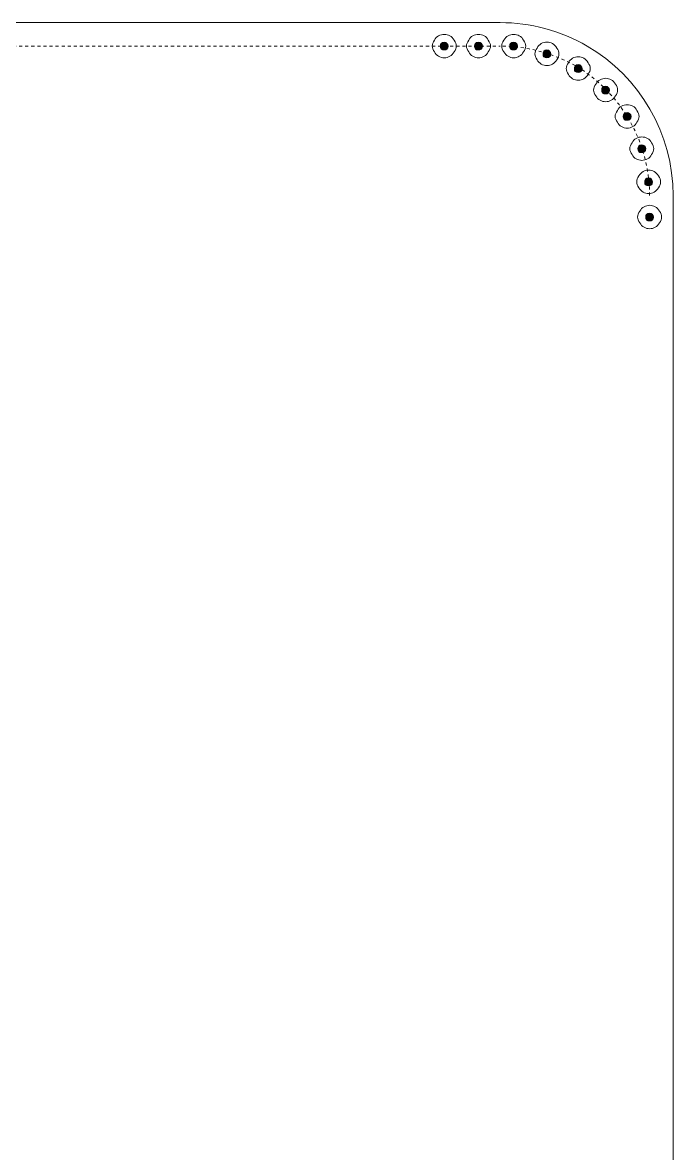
# Model space of a CAD drawing. Header units: millimetres. Extents: x 4 to 393, y -292 to -9.
# Drawn here: x 61.3 to 115.8, y -104 to -9.3 of the extents above; entities that cross this region are included whole.
import ezdxf

# ---------------------------------------------------------------- set-up
doc = ezdxf.new("R2010")
doc.units = ezdxf.units.MM
doc.header["$MEASUREMENT"] = 0
for name, pattern in [('AI-Linetype-19', [0.508, 0.254, -0.254]), ('AI-Linetype-20', [0.508, 0.254, -0.254]), ('AI-Linetype-23', [0.508, 0.254, -0.254]), ('AI-Linetype-24', [0.508, 0.254, -0.254])]:
    doc.linetypes.add(name, pattern=pattern)
doc.layers.add('レイヤー 1', color=7, linetype='Continuous', lineweight=0)

# ---------------------------------------------------------------- blocks, each defined once
blk = doc.blocks.new('Block_0')
at = {"layer": 'レイヤー 1', "true_color": 0x000000, "transparency": 33554687}
h = blk.add_hatch(color=18, dxfattribs=at)
edge = h.paths.add_edge_path()
edge.add_spline(control_points=[(96.599, -10.95), (96.354, -10.95), (96.272, -11.114), (96.272, -11.278), (96.272, -11.523), (96.354, -11.605), (96.599, -11.605), (96.763, -11.605), (96.926, -11.523), (96.926, -11.278), (96.926, -11.114), (96.763, -10.95), (96.599, -10.95)], knot_values=[0, 0, 0, 0, 1, 1, 1, 2, 2, 2, 3, 3, 3, 4, 4, 4, 4], degree=3, periodic=0)
edge.add_line((96.599, -10.95), (96.599, -10.95))
h = blk.add_hatch(color=18, dxfattribs=at)
edge = h.paths.add_edge_path()
edge.add_spline(control_points=[(99.463, -10.95), (99.217, -10.95), (99.135, -11.114), (99.135, -11.278), (99.135, -11.523), (99.217, -11.605), (99.463, -11.605), (99.626, -11.605), (99.79, -11.523), (99.79, -11.278), (99.79, -11.114), (99.626, -10.95), (99.463, -10.95)], knot_values=[0, 0, 0, 0, 1, 1, 1, 2, 2, 2, 3, 3, 3, 4, 4, 4, 4], degree=3, periodic=0)
edge.add_line((99.463, -10.95), (99.463, -10.95))
h = blk.add_hatch(color=18, dxfattribs=at)
edge = h.paths.add_edge_path()
edge.add_spline(control_points=[(102.408, -10.95), (102.163, -10.95), (102.081, -11.114), (102.081, -11.278), (102.081, -11.523), (102.163, -11.605), (102.408, -11.605), (102.572, -11.605), (102.735, -11.523), (102.735, -11.278), (102.735, -11.114), (102.572, -10.95), (102.408, -10.95)], knot_values=[0, 0, 0, 0, 1, 1, 1, 2, 2, 2, 3, 3, 3, 4, 4, 4, 4], degree=3, periodic=0)
edge.add_line((102.408, -10.95), (102.408, -10.95))
h = blk.add_hatch(color=18, dxfattribs=at)
edge = h.paths.add_edge_path()
edge.add_spline(control_points=[(105.19, -11.605), (104.945, -11.605), (104.863, -11.769), (104.863, -11.932), (104.863, -12.178), (104.945, -12.259), (105.19, -12.259), (105.354, -12.259), (105.517, -12.178), (105.517, -11.932), (105.517, -11.769), (105.354, -11.605), (105.19, -11.605)], knot_values=[0, 0, 0, 0, 1, 1, 1, 2, 2, 2, 3, 3, 3, 4, 4, 4, 4], degree=3, periodic=0)
edge.add_line((105.19, -11.605), (105.19, -11.605))
h = blk.add_hatch(color=18, dxfattribs=at)
edge = h.paths.add_edge_path()
edge.add_spline(control_points=[(107.808, -12.832), (107.563, -12.832), (107.481, -12.996), (107.481, -13.159), (107.481, -13.405), (107.563, -13.487), (107.808, -13.487), (107.972, -13.487), (108.136, -13.405), (108.136, -13.159), (108.136, -12.996), (107.972, -12.832), (107.808, -12.832)], knot_values=[0, 0, 0, 0, 1, 1, 1, 2, 2, 2, 3, 3, 3, 4, 4, 4, 4], degree=3, periodic=0)
edge.add_line((107.808, -12.832), (107.808, -12.832))
h = blk.add_hatch(color=18, dxfattribs=at)
edge = h.paths.add_edge_path()
edge.add_spline(control_points=[(110.099, -14.632), (109.854, -14.632), (109.772, -14.796), (109.772, -14.959), (109.772, -15.205), (109.854, -15.287), (110.099, -15.287), (110.263, -15.287), (110.426, -15.205), (110.426, -14.959), (110.426, -14.796), (110.263, -14.632), (110.099, -14.632)], knot_values=[0, 0, 0, 0, 1, 1, 1, 2, 2, 2, 3, 3, 3, 4, 4, 4, 4], degree=3, periodic=0)
edge.add_line((110.099, -14.632), (110.099, -14.632))
h = blk.add_hatch(color=18, dxfattribs=at)
edge = h.paths.add_edge_path()
edge.add_spline(control_points=[(111.899, -16.841), (111.654, -16.841), (111.572, -17.005), (111.572, -17.169), (111.572, -17.414), (111.654, -17.496), (111.899, -17.496), (112.063, -17.496), (112.226, -17.414), (112.226, -17.169), (112.226, -17.005), (112.063, -16.841), (111.899, -16.841)], knot_values=[0, 0, 0, 0, 1, 1, 1, 2, 2, 2, 3, 3, 3, 4, 4, 4, 4], degree=3, periodic=0)
edge.add_line((111.899, -16.841), (111.899, -16.841))
h = blk.add_hatch(color=18, dxfattribs=at)
edge = h.paths.add_edge_path()
edge.add_spline(control_points=[(113.126, -19.541), (112.881, -19.541), (112.799, -19.705), (112.799, -19.868), (112.799, -20.114), (112.881, -20.196), (113.126, -20.196), (113.29, -20.196), (113.454, -20.114), (113.454, -19.868), (113.454, -19.705), (113.29, -19.541), (113.126, -19.541)], knot_values=[0, 0, 0, 0, 1, 1, 1, 2, 2, 2, 3, 3, 3, 4, 4, 4, 4], degree=3, periodic=0)
edge.add_line((113.126, -19.541), (113.126, -19.541))
h = blk.add_hatch(color=18, dxfattribs=at)
edge = h.paths.add_edge_path()
edge.add_spline(control_points=[(113.699, -22.323), (113.454, -22.323), (113.372, -22.487), (113.372, -22.65), (113.372, -22.896), (113.454, -22.978), (113.699, -22.978), (113.863, -22.978), (114.026, -22.896), (114.026, -22.65), (114.026, -22.487), (113.863, -22.323), (113.699, -22.323)], knot_values=[0, 0, 0, 0, 1, 1, 1, 2, 2, 2, 3, 3, 3, 4, 4, 4, 4], degree=3, periodic=0)
edge.add_line((113.699, -22.323), (113.699, -22.323))
h = blk.add_hatch(color=18, dxfattribs=at)
edge = h.paths.add_edge_path()
edge.add_spline(control_points=[(113.781, -25.268), (113.536, -25.268), (113.454, -25.432), (113.454, -25.596), (113.454, -25.841), (113.536, -25.923), (113.781, -25.923), (113.945, -25.923), (114.108, -25.841), (114.108, -25.596), (114.108, -25.432), (113.945, -25.268), (113.781, -25.268)], knot_values=[0, 0, 0, 0, 1, 1, 1, 2, 2, 2, 3, 3, 3, 4, 4, 4, 4], degree=3, periodic=0)
edge.add_line((113.781, -25.268), (113.781, -25.268))
at = {"layer": 'レイヤー 1', "color": 18, "lineweight": 9, "true_color": 0x000000}
blk.add_line((101.263, -9.314), (43.253, -9.314), dxfattribs=at)
at = {"layer": 'レイヤー 1', "color": 8, "linetype": 'AI-Linetype-24', "lineweight": 9, "true_color": 0x808080}
blk.add_line((43.253, -11.278), (101.263, -11.278), dxfattribs=at)
at = {"layer": 'レイヤー 1', "color": 8, "linetype": 'AI-Linetype-23', "lineweight": 9, "true_color": 0x808080}
blk.add_lwpolyline([(113.781, -23.796)], dxfattribs=at)
at = {"layer": 'レイヤー 1', "color": 18, "lineweight": 9, "true_color": 0x000000}
for centre in [(99.463, -11.278), (113.781, -25.596)]:
    blk.add_circle(centre, 0.327, dxfattribs=at)
for points in [[(108.545, -11.278), (106.335, -9.969), (103.799, -9.314), (101.263, -9.314)], [(96.599, -10.296), (96.272, -10.296), (95.944, -10.459), (95.781, -10.787)], [(97.417, -10.787), (97.254, -10.459), (96.926, -10.296), (96.599, -10.296)], [(99.463, -10.296), (99.135, -10.296), (98.808, -10.459), (98.644, -10.787)], [(100.281, -10.787), (100.117, -10.459), (99.79, -10.296), (99.463, -10.296)], [(102.408, -10.296), (102.081, -10.296), (101.754, -10.459), (101.59, -10.787)], [(103.226, -10.787), (103.063, -10.459), (102.735, -10.296), (102.408, -10.296)], [(95.781, -10.787), (95.535, -11.114), (95.535, -11.441), (95.781, -11.769)], [(97.417, -11.769), (97.663, -11.441), (97.663, -11.114), (97.417, -10.787)], [(98.644, -10.787), (98.399, -11.114), (98.399, -11.441), (98.644, -11.769)], [(100.281, -11.769), (100.526, -11.441), (100.526, -11.114), (100.281, -10.787)], [(101.59, -10.787), (101.345, -11.114), (101.345, -11.441), (101.59, -11.769)], [(103.226, -11.769), (103.472, -11.441), (103.472, -11.114), (103.226, -10.787)], [(105.19, -10.95), (104.863, -10.95), (104.535, -11.114), (104.372, -11.441)], [(106.008, -11.441), (105.845, -11.114), (105.517, -10.95), (105.19, -10.95)], [(95.781, -11.769), (95.944, -12.096), (96.272, -12.259), (96.599, -12.259)], [(96.599, -12.259), (96.926, -12.259), (97.254, -12.096), (97.417, -11.769)], [(98.644, -11.769), (98.808, -12.096), (99.135, -12.259), (99.463, -12.259)], [(99.463, -12.259), (99.79, -12.259), (100.117, -12.096), (100.281, -11.769)], [(101.59, -11.769), (101.754, -12.096), (102.081, -12.259), (102.408, -12.259)], [(102.408, -12.259), (102.735, -12.259), (103.063, -12.096), (103.226, -11.769)], [(104.372, -11.441), (104.126, -11.769), (104.126, -12.096), (104.372, -12.423)], [(106.008, -12.423), (106.254, -12.096), (106.254, -11.769), (106.008, -11.441)], [(107.808, -12.178), (107.481, -12.178), (107.154, -12.341), (106.99, -12.669)], [(108.626, -12.669), (108.463, -12.341), (108.136, -12.178), (107.808, -12.178)], [(104.372, -12.423), (104.535, -12.75), (104.863, -12.914), (105.19, -12.914)], [(105.19, -12.914), (105.517, -12.914), (105.845, -12.75), (106.008, -12.423)], [(106.99, -12.669), (106.745, -12.996), (106.745, -13.323), (106.99, -13.65)], [(108.626, -13.65), (108.872, -13.323), (108.872, -12.996), (108.626, -12.669)], [(106.99, -13.65), (107.154, -13.978), (107.481, -14.141), (107.808, -14.141)], [(107.808, -14.141), (108.136, -14.141), (108.463, -13.978), (108.626, -13.65)], [(110.099, -13.978), (109.772, -13.978), (109.445, -14.141), (109.281, -14.469)], [(110.917, -14.469), (110.754, -14.141), (110.426, -13.978), (110.099, -13.978)], [(109.281, -14.469), (109.036, -14.796), (109.036, -15.123), (109.281, -15.45)], [(110.917, -15.45), (111.163, -15.123), (111.163, -14.796), (110.917, -14.469)], [(109.281, -15.45), (109.445, -15.778), (109.772, -15.941), (110.099, -15.941)], [(110.099, -15.941), (110.426, -15.941), (110.754, -15.778), (110.917, -15.45)], [(111.081, -16.678), (110.836, -17.005), (110.836, -17.332), (111.081, -17.659)], [(111.899, -16.187), (111.572, -16.187), (111.245, -16.35), (111.081, -16.678)], [(112.717, -16.678), (112.554, -16.35), (112.226, -16.187), (111.899, -16.187)], [(112.717, -17.659), (112.963, -17.332), (112.963, -17.005), (112.717, -16.678)], [(111.081, -17.659), (111.245, -17.987), (111.572, -18.15), (111.899, -18.15)], [(111.899, -18.15), (112.226, -18.15), (112.554, -17.987), (112.717, -17.659)], [(113.126, -18.887), (112.799, -18.887), (112.472, -19.05), (112.308, -19.378)], [(113.945, -19.378), (113.781, -19.05), (113.454, -18.887), (113.126, -18.887)], [(112.308, -19.378), (112.063, -19.705), (112.063, -20.032), (112.308, -20.359)], [(113.945, -20.359), (114.19, -20.032), (114.19, -19.705), (113.945, -19.378)], [(112.308, -20.359), (112.472, -20.687), (112.799, -20.85), (113.126, -20.85)], [(113.126, -20.85), (113.454, -20.85), (113.781, -20.687), (113.945, -20.359)], [(113.699, -21.668), (113.372, -21.668), (113.045, -21.832), (112.881, -22.159)], [(114.517, -22.159), (114.354, -21.832), (114.026, -21.668), (113.699, -21.668)], [(112.881, -22.159), (112.636, -22.487), (112.636, -22.814), (112.881, -23.141)], [(114.517, -23.141), (114.763, -22.814), (114.763, -22.487), (114.517, -22.159)], [(112.881, -23.141), (113.045, -23.468), (113.372, -23.632), (113.699, -23.632)], [(113.699, -23.632), (114.026, -23.632), (114.354, -23.468), (114.517, -23.141)], [(113.781, -24.614), (113.454, -24.614), (113.126, -24.778), (112.963, -25.105)], [(114.599, -25.105), (114.436, -24.778), (114.108, -24.614), (113.781, -24.614)], [(112.963, -25.105), (112.717, -25.432), (112.717, -25.759), (112.963, -26.087)], [(114.599, -26.087), (114.845, -25.759), (114.845, -25.432), (114.599, -25.105)], [(112.963, -26.087), (113.126, -26.414), (113.454, -26.578), (113.781, -26.578)], [(113.781, -26.578), (114.108, -26.578), (114.436, -26.414), (114.599, -26.087)]]:
    blk.add_open_spline(points, degree=3, dxfattribs=at)
at = {"layer": 'レイヤー 1'}
for points in [[(96.599, -10.95), (96.354, -10.95), (96.272, -11.114), (96.272, -11.278), (96.272, -11.523), (96.354, -11.605), (96.599, -11.605), (96.763, -11.605), (96.926, -11.523), (96.926, -11.278), (96.926, -11.114), (96.763, -10.95), (96.599, -10.95)], [(99.463, -10.95), (99.217, -10.95), (99.135, -11.114), (99.135, -11.278), (99.135, -11.523), (99.217, -11.605), (99.463, -11.605), (99.626, -11.605), (99.79, -11.523), (99.79, -11.278), (99.79, -11.114), (99.626, -10.95), (99.463, -10.95)], [(102.408, -10.95), (102.163, -10.95), (102.081, -11.114), (102.081, -11.278), (102.081, -11.523), (102.163, -11.605), (102.408, -11.605), (102.572, -11.605), (102.735, -11.523), (102.735, -11.278), (102.735, -11.114), (102.572, -10.95), (102.408, -10.95)], [(105.19, -11.605), (104.945, -11.605), (104.863, -11.769), (104.863, -11.932), (104.863, -12.178), (104.945, -12.259), (105.19, -12.259), (105.354, -12.259), (105.517, -12.178), (105.517, -11.932), (105.517, -11.769), (105.354, -11.605), (105.19, -11.605)], [(107.808, -12.832), (107.563, -12.832), (107.481, -12.996), (107.481, -13.159), (107.481, -13.405), (107.563, -13.487), (107.808, -13.487), (107.972, -13.487), (108.136, -13.405), (108.136, -13.159), (108.136, -12.996), (107.972, -12.832), (107.808, -12.832)], [(110.099, -14.632), (109.854, -14.632), (109.772, -14.796), (109.772, -14.959), (109.772, -15.205), (109.854, -15.287), (110.099, -15.287), (110.263, -15.287), (110.426, -15.205), (110.426, -14.959), (110.426, -14.796), (110.263, -14.632), (110.099, -14.632)], [(111.899, -16.841), (111.654, -16.841), (111.572, -17.005), (111.572, -17.169), (111.572, -17.414), (111.654, -17.496), (111.899, -17.496), (112.063, -17.496), (112.226, -17.414), (112.226, -17.169), (112.226, -17.005), (112.063, -16.841), (111.899, -16.841)], [(113.126, -19.541), (112.881, -19.541), (112.799, -19.705), (112.799, -19.868), (112.799, -20.114), (112.881, -20.196), (113.126, -20.196), (113.29, -20.196), (113.454, -20.114), (113.454, -19.868), (113.454, -19.705), (113.29, -19.541), (113.126, -19.541)], [(113.699, -22.323), (113.454, -22.323), (113.372, -22.487), (113.372, -22.65), (113.372, -22.896), (113.454, -22.978), (113.699, -22.978), (113.863, -22.978), (114.026, -22.896), (114.026, -22.65), (114.026, -22.487), (113.863, -22.323), (113.699, -22.323)], [(113.781, -25.268), (113.536, -25.268), (113.454, -25.432), (113.454, -25.596), (113.454, -25.841), (113.536, -25.923), (113.781, -25.923), (113.945, -25.923), (114.108, -25.841), (114.108, -25.596), (114.108, -25.432), (113.945, -25.268), (113.781, -25.268)]]:
    blk.add_open_spline(points, degree=3, knots=[0, 0, 0, 0, 1, 1, 1, 2, 2, 2, 3, 3, 3, 4, 4, 4, 4], dxfattribs=at)
at = {"layer": 'レイヤー 1', "color": 18, "lineweight": 9, "true_color": 0x000000}
for points, knots in [([(96.599, -10.95), (96.354, -10.95), (96.272, -11.114), (96.272, -11.278), (96.272, -11.523), (96.354, -11.605), (96.599, -11.605), (96.763, -11.605), (96.926, -11.523), (96.926, -11.278), (96.926, -11.114), (96.763, -10.95), (96.599, -10.95)], [0, 0, 0, 0, 1, 1, 1, 2, 2, 2, 3, 3, 3, 4, 4, 4, 4]), ([(102.408, -10.95), (102.163, -10.95), (102.081, -11.114), (102.081, -11.278), (102.081, -11.523), (102.163, -11.605), (102.408, -11.605), (102.572, -11.605), (102.735, -11.523), (102.735, -11.278), (102.735, -11.114), (102.572, -10.95), (102.408, -10.95)], [0, 0, 0, 0, 1, 1, 1, 2, 2, 2, 3, 3, 3, 4, 4, 4, 4]), ([(108.545, -11.278), (112.963, -13.814), (115.745, -18.641), (115.745, -23.796), (115.745, -23.796), (115.745, -167.338), (115.745, -167.338), (115.745, -167.338), (115.745, -167.338), (115.745, -167.338)], [0, 0, 0, 0, 1, 1, 1, 2, 2, 2, 3, 3, 3, 3]), ([(105.19, -11.605), (104.945, -11.605), (104.863, -11.769), (104.863, -11.932), (104.863, -12.178), (104.945, -12.259), (105.19, -12.259), (105.354, -12.259), (105.517, -12.178), (105.517, -11.932), (105.517, -11.769), (105.354, -11.605), (105.19, -11.605)], [0, 0, 0, 0, 1, 1, 1, 2, 2, 2, 3, 3, 3, 4, 4, 4, 4]), ([(107.808, -12.832), (107.563, -12.832), (107.481, -12.996), (107.481, -13.159), (107.481, -13.405), (107.563, -13.487), (107.808, -13.487), (107.972, -13.487), (108.136, -13.405), (108.136, -13.159), (108.136, -12.996), (107.972, -12.832), (107.808, -12.832)], [0, 0, 0, 0, 1, 1, 1, 2, 2, 2, 3, 3, 3, 4, 4, 4, 4]), ([(110.099, -14.632), (109.854, -14.632), (109.772, -14.796), (109.772, -14.959), (109.772, -15.205), (109.854, -15.287), (110.099, -15.287), (110.263, -15.287), (110.426, -15.205), (110.426, -14.959), (110.426, -14.796), (110.263, -14.632), (110.099, -14.632)], [0, 0, 0, 0, 1, 1, 1, 2, 2, 2, 3, 3, 3, 4, 4, 4, 4]), ([(111.899, -16.841), (111.654, -16.841), (111.572, -17.005), (111.572, -17.169), (111.572, -17.414), (111.654, -17.496), (111.899, -17.496), (112.063, -17.496), (112.226, -17.414), (112.226, -17.169), (112.226, -17.005), (112.063, -16.841), (111.899, -16.841)], [0, 0, 0, 0, 1, 1, 1, 2, 2, 2, 3, 3, 3, 4, 4, 4, 4]), ([(113.126, -19.541), (112.881, -19.541), (112.799, -19.705), (112.799, -19.868), (112.799, -20.114), (112.881, -20.196), (113.126, -20.196), (113.29, -20.196), (113.454, -20.114), (113.454, -19.868), (113.454, -19.705), (113.29, -19.541), (113.126, -19.541)], [0, 0, 0, 0, 1, 1, 1, 2, 2, 2, 3, 3, 3, 4, 4, 4, 4]), ([(113.699, -22.323), (113.454, -22.323), (113.372, -22.487), (113.372, -22.65), (113.372, -22.896), (113.454, -22.978), (113.699, -22.978), (113.863, -22.978), (114.026, -22.896), (114.026, -22.65), (114.026, -22.487), (113.863, -22.323), (113.699, -22.323)], [0, 0, 0, 0, 1, 1, 1, 2, 2, 2, 3, 3, 3, 4, 4, 4, 4])]:
    blk.add_open_spline(points, degree=3, knots=knots, dxfattribs=at)
at = {"layer": 'レイヤー 1', "color": 8, "linetype": 'AI-Linetype-20', "lineweight": 9, "true_color": 0x808080}
blk.add_open_spline([(107.563, -12.914), (105.599, -11.85), (103.472, -11.278), (101.263, -11.278)], degree=3, dxfattribs=at)
at = {"layer": 'レイヤー 1', "color": 8, "linetype": 'AI-Linetype-19', "lineweight": 9, "true_color": 0x808080}
blk.add_open_spline([(113.781, -23.796), (113.781, -19.296), (111.408, -15.205), (107.563, -12.914)], degree=3, dxfattribs=at)

msp = doc.modelspace()

# ---------------------------------------------------------------- linework, layer by layer
at = {"layer": 'レイヤー 1', "color": 18, "lineweight": 9, "true_color": 0x000000}
msp.add_lwpolyline([(115.766, -20.357)], dxfattribs=at)

# ---------------------------------------------------------------- block references
at = {"layer": 'レイヤー 1'}
msp.add_blockref('Block_0', (0, 0), dxfattribs=at)

doc.saveas('drawing.dxf')
